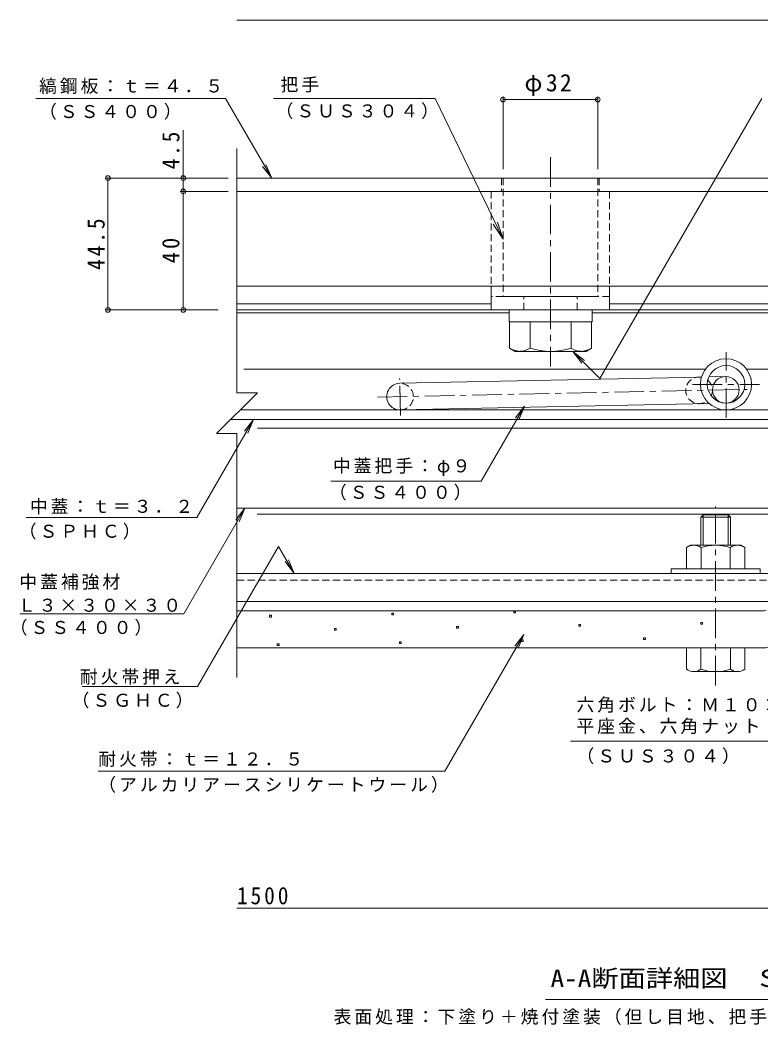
# Model space of a CAD drawing. Units: millimetres on the paper, enlarged 10 times, with parts at other scales. Extents: x -2635 to 2730, y -1962 to 1900.
# Drawn here: x -2623 to -1373, y -1697 to 0 of the extents above; entities that cross this region are included whole.
import ezdxf
from ezdxf.enums import TextEntityAlignment as Align

# ---------------------------------------------------------------- set-up
doc = ezdxf.new("R2010")
doc.units = ezdxf.units.MM
doc.header["$LTSCALE"] = 10
doc.header["$PDMODE"] = 32
doc.header["$PDSIZE"] = 8
doc.linetypes.add('CHAIN1', pattern=[8, 5, -1, 1, -1])
doc.linetypes.add('DASHED1', pattern=[1.8, 1.2, -0.6])
for name, color, linetype, lineweight in [('D-2', 3, 'Continuous', 9), ('D-4', 4, 'Continuous', 9), ('D-5', 7, 'Continuous', 9), ('D-6', 6, 'Continuous', 9), ('D-7', 5, 'Continuous', 5), ('D-8', 5, 'Continuous', 5), ('D-A', 3, 'Continuous', 9), ('D-B', 2, 'Continuous', 9), ('D-C', 5, 'Continuous', 5), ('D-F', 7, 'Continuous', 9)]:
    doc.layers.add(name, color=color, linetype=linetype, lineweight=lineweight)
doc.styles.add('ＭＳ ゴシック', font='')
doc.styles.get('ＭＳ ゴシック').set_extended_font_data('MS Gothic')

msp = doc.modelspace()

# ---------------------------------------------------------------- linework, layer by layer
at = {"layer": 'D-2'}
for p, q in [((-659.2, -267.22), (-2257.37, -267.22)), ((-2257.37, -289.72), (-659.2, -289.72))]:
    msp.add_line(p, q, dxfattribs=at)
at = {"layer": 'D-2', "linetype": 'DASHED1'}
for p, q in [((-1810.7, -267.22), (-1810.7, -289.72)), ((-1645.7, -267.22), (-1645.7, -289.72))]:
    msp.add_line(p, q, dxfattribs=at)
at = {"layer": 'D-2', "linetype": 'CHAIN1'}
for p, q in [((-1431.7, -672.21), (-1431.7, -561.23)), ((-1488.44, -615.47), (-1374.96, -615.47))]:
    msp.add_line(p, q, dxfattribs=at)
at = {"layer": 'D-2'}
for radius in [43.25, 31.75]:
    msp.add_circle((-1431.7, -615.47), radius, dxfattribs=at)
at = {"layer": 'D-4'}
for p, q in [((-1199.26, -982.08), (-2257.37, -982.08)), ((-2257.37, -998.22), (-1377.54, -998.22)), ((-1374.67, -1060.72), (-2257.37, -1060.72))]:
    msp.add_line(p, q, dxfattribs=at)
at = {"layer": 'D-4', "color": 2}
for points in [[(-1789.97, -1001.49), (-1789.97, -998.49), (-1786.97, -998.49), (-1786.97, -1001.49)], [(-2202.22, -1008.42), (-2202.22, -1005.42), (-2199.22, -1005.42), (-2199.22, -1008.42)], [(-1996.09, -1004.96), (-1996.09, -1001.95), (-1993.09, -1001.95), (-1993.09, -1004.96)], [(-1474.31, -1020.43), (-1474.31, -1017.43), (-1471.31, -1017.43), (-1471.31, -1020.43)], [(-2092.68, -1030.84), (-2092.68, -1027.84), (-2089.68, -1027.84), (-2089.68, -1030.84)], [(-1886.56, -1027.37), (-1886.56, -1024.37), (-1883.56, -1024.37), (-1883.56, -1027.37)], [(-1680.43, -1023.9), (-1680.43, -1020.9), (-1677.43, -1020.9), (-1677.43, -1023.9)], [(-1983.15, -1053.25), (-1983.15, -1050.25), (-1980.15, -1050.25), (-1980.15, -1053.25)], [(-1777.02, -1049.78), (-1777.02, -1046.78), (-1774.02, -1046.78), (-1774.02, -1049.78)], [(-1570.9, -1046.32), (-1570.9, -1043.32), (-1567.9, -1043.32), (-1567.9, -1046.32)], [(-2189.28, -1056.72), (-2189.28, -1053.72), (-2186.28, -1053.72), (-2186.28, -1056.72)]]:
    msp.add_lwpolyline(points, close=True, dxfattribs=at)
at = {"layer": 'D-4'}
for centre, end in [((-1377.54, -848.22), 275.2529), ((-1374.67, -910.72), 275.24643)]:
    msp.add_arc(centre, 150, 270, end, dxfattribs=at)
at = {"layer": 'D-5'}
for p, q in [((-2596.78, -132.47), (-2276.96, -132.47)), ((-2198.75, -267.22), (-2276.96, -132.47)), ((-1922.54, -132.47), (-2195.79, -132.47)), ((-1922.54, -132.47), (-1808.2, -370.04)), ((-1644.57, -605.5), (-1371.47, -132.47)), ((-2198.75, -267.22), (-2214.01, -247.42)), ((-2198.75, -267.22), (-2208.37, -244.14)), ((-1808.2, -370.04), (-1824.63, -344.94)), ((-1808.2, -370.04), (-1817.57, -341.54)), ((-1690.35, -559.72), (-1670.52, -574.94)), ((-1690.35, -559.72), (-1675.13, -579.55)), ((-1644.57, -605.5), (-1690.35, -559.72)), ((-1771.69, -652.07), (-1786.95, -671.87)), ((-2229.46, -674.72), (-2244.68, -694.56)), ((-2243.9, -824.73), (-2259.12, -844.56)), ((-2160.97, -934.72), (-2170.54, -911.63)), ((-2623.46, -1003.15), (-2346.91, -1003.15)), ((-1906.19, -1268.75), (-1772.87, -1037.82)), ((-1772.87, -1037.82), (-1788.09, -1057.66)), ((-1772.87, -1037.82), (-1782.43, -1060.92)), ((-2518.9, -1126.02), (-2323.75, -1126.02)), ((-1694.3, -1218.11), (-1259.96, -1218.11)), ((-1161.7, -1654.55), (-1736.7, -1654.55))]:
    msp.add_line(p, q, dxfattribs=at)
for points in [[(-2099.08, -778.99), (-1845.35, -778.99), (-1771.69, -652.07), (-1781.31, -675.15)], [(-2613.43, -840.55), (-2325.2, -840.55), (-2229.46, -674.72), (-2239.03, -697.82)], [(-2346.91, -1003.15), (-2243.9, -824.73), (-2253.47, -847.82)], [(-2323.75, -1126.02), (-2187.14, -889.4), (-2160.97, -934.72), (-2176.19, -914.89)]]:
    msp.add_lwpolyline(points, dxfattribs=at)
at = {"layer": 'D-6'}
for p, q in [((-1828.2, -489.72), (-2257.37, -489.72)), ((-639.2, -489.72), (-1628.2, -489.72)), ((-1797.95, -494.72), (-2257.37, -494.72)), ((-639.2, -494.72), (-1657.95, -494.72)), ((-2245.61, -589.72), (-1466.45, -589.72)), ((-1396.95, -589.72), (-806.7, -589.72)), ((-1982.52, -613.73), (-1473.27, -603.08)), ((-1460.82, -602.82), (-1432.64, -602.23)), ((-1460.41, -647.82), (-1981.58, -658.72))]:
    msp.add_line(p, q, dxfattribs=at)
at = {"layer": 'D-6', "linetype": 'CHAIN1'}
for p, q in [((-1981.38, -668.07), (-1982.69, -605.49)), ((-2020.12, -637.02), (-1395.88, -623.97))]:
    msp.add_line(p, q, dxfattribs=at)
at = {"layer": 'D-6', "color": 134, "lineweight": 5}
msp.add_line((-964.2, -834.72), (-2223.4, -834.72), dxfattribs=at)
at = {"layer": 'D-6'}
msp.add_circle((-1432.17, -624.73), 22.5, dxfattribs=at)
msp.add_arc((-1982.05, -636.23), 22.5, 91.19794, 271.19794, dxfattribs=at)
at = {"layer": 'D-6', "linetype": 'DASHED1'}
msp.add_arc((-1982.05, -636.23), 22.5, 271.19794, 91.19794, dxfattribs=at)
at = {"layer": 'D-7', "linetype": 'DASHED1'}
for p, q in [((-1828.2, -289.72), (-1828.2, -449.72)), ((-1628.2, -289.72), (-1628.2, -449.72)), ((-1628.2, -467.22), (-1828.2, -467.22)), ((-1773.2, -489.72), (-1773.2, -467.22)), ((-1683.2, -489.72), (-1683.2, -467.22))]:
    msp.add_line(p, q, dxfattribs=at)
at = {"layer": 'D-7'}
for p, q in [((-1828.2, -449.72), (-1828.2, -489.72)), ((-1628.2, -449.72), (-1628.2, -489.72)), ((-1628.2, -489.72), (-1828.2, -489.72)), ((-1470.14, -835.72), (-1474.2, -839.78)), ((-1474.2, -839.78), (-1424.2, -839.78)), ((-1474.2, -839.78), (-1474.2, -863.22)), ((-1474.2, -839.78), (-1474.2, -887.22)), ((-1470.14, -835.72), (-1428.26, -835.72)), ((-1470.14, -887.22), (-1470.14, -835.72)), ((-1428.26, -835.72), (-1424.2, -839.78)), ((-1428.26, -887.22), (-1428.26, -835.72)), ((-1424.2, -887.22), (-1424.2, -839.78)), ((-1498.2, -1060.72), (-1400.2, -1060.72)), ((-1498.2, -1096.25), (-1498.2, -1060.72)), ((-1474.2, -1096.25), (-1474.2, -1060.72)), ((-1424.2, -1096.25), (-1424.2, -1060.72)), ((-1400.2, -1096.25), (-1400.2, -1060.72)), ((-1412.2, -1100.72), (-1486.2, -1100.72))]:
    msp.add_line(p, q, dxfattribs=at)
at = {"layer": 'D-7', "linetype": 'CHAIN1'}
msp.add_line((-1449.2, -1124.21), (-1449.2, -821.78), dxfattribs=at)
at = {"layer": 'D-7', "color": 134}
for p, q in [((-1524.2, -927.22), (-1524.2, -934.72)), ((-1374.2, -927.22), (-1524.2, -927.22)), ((-1374.2, -927.22), (-1374.2, -934.72)), ((-1374.2, -934.72), (-1524.2, -934.72))]:
    msp.add_line(p, q, dxfattribs=at)
at = {"layer": 'D-7'}
for centre, radius, start, end in [((-1486.2, -1082.39), 18.33, 229.1022, 310.89809), ((-1449.2, -1028.65), 72.08, 249.70546, 290.29454), ((-1412.2, -1082.39), 18.33, 229.10191, 310.8978)]:
    msp.add_arc(centre, radius, start, end, dxfattribs=at)
at = {"layer": 'D-8'}
for p, q in [((-2257.37, -289.72), (-709.2, -289.72)), ((-1828.2, -479.72), (-2257.37, -479.72)), ((-909.2, -479.72), (-1628.2, -479.72))]:
    msp.add_line(p, q, dxfattribs=at)
at = {"layer": 'D-A'}
for p, q in [((-713.7, -658.72), (-2252.12, -658.72)), ((-713.7, -674.72), (-2268.12, -674.72))]:
    msp.add_line(p, q, dxfattribs=at)
at = {"layer": 'D-B', "color": 4}
for p, q in [((-2257.37, -289.72), (-734.2, -289.72)), ((-734.2, -449.72), (-2257.37, -449.72))]:
    msp.add_line(p, q, dxfattribs=at)
at = {"layer": 'D-B', "color": 6}
for p, q in [((-1034.2, -689.72), (-2222.92, -689.72)), ((-999.2, -824.73), (-2257.37, -824.73))]:
    msp.add_line(p, q, dxfattribs=at)
at = {"layer": 'D-B'}
for p, q in [((-1491.7, -887.22), (-1406.7, -887.22)), ((-1473.74, -891.02), (-1473.74, -927.22)), ((-1424.66, -891.02), (-1424.66, -927.22)), ((-1400.13, -891.02), (-1406.7, -887.22)), ((-1400.13, -891.02), (-1400.13, -927.22))]:
    msp.add_line(p, q, dxfattribs=at)
at = {"layer": 'D-B', "color": 7}
msp.add_line((-2257.37, -934.72), (-1175.26, -934.72), dxfattribs=at)
at = {"layer": 'D-B', "color": 7, "linetype": 'DASHED1'}
msp.add_line((-2257.37, -946.22), (-1175.26, -946.22), dxfattribs=at)
at = {"layer": 'D-B'}
msp.add_lwpolyline([(-1491.7, -887.22), (-1498.28, -891.02), (-1498.28, -927.22), (-1400.13, -927.22)], dxfattribs=at)
for centre, radius, start, end in [((-1483.79, -916.1), 28.97, 94.3844, 120.00002), ((-1486.77, -911.42), 24.21, 57.42751, 88.18785), ((-1449.2, -968.43), 81.2, 72.4119, 107.58812), ((-1411.63, -911.42), 24.21, 91.81216, 122.57251), ((-1414.61, -916.1), 28.97, 60, 85.61562)]:
    msp.add_arc(centre, radius, start, end, dxfattribs=at)
at = {"layer": 'D-C', "color": 2, "linetype": 'CHAIN1', "lineweight": 9}
msp.add_line((-1727.95, -232.04), (-1727.95, -585.35), dxfattribs=at)
at = {"layer": 'D-C', "color": 2, "linetype": 'DASHED1', "lineweight": 9}
for p, q in [((-1807.95, -267.22), (-1807.95, -467.22)), ((-1647.95, -267.22), (-1807.95, -267.22)), ((-1647.95, -267.22), (-1647.95, -467.22)), ((-1807.95, -467.22), (-1647.95, -467.22))]:
    msp.add_line(p, q, dxfattribs=at)
at = {"layer": 'D-C', "color": 134}
for p, q in [((-1797.95, -489.72), (-1657.95, -489.72)), ((-1657.95, -489.72), (-1657.95, -509.72))]:
    msp.add_line(p, q, dxfattribs=at)
at = {"layer": 'D-C', "linetype": 'DASHED1'}
msp.add_line((-1658.67, -509.72), (-1797.24, -509.72), dxfattribs=at)
at = {"layer": 'D-C'}
for p, q in [((-1797.24, -509.72), (-1797.24, -554.36)), ((-1762.6, -554.36), (-1762.6, -509.72)), ((-1693.31, -554.36), (-1693.31, -509.72)), ((-1658.67, -554.36), (-1658.67, -509.72)), ((-1787.95, -559.72), (-1797.24, -554.36)), ((-1787.95, -559.72), (-1667.95, -559.72)), ((-1667.95, -559.72), (-1658.67, -554.36))]:
    msp.add_line(p, q, dxfattribs=at)
at = {"layer": 'D-C', "color": 134}
msp.add_lwpolyline([(-1797.95, -489.72), (-1797.95, -509.72), (-1657.95, -509.72)], dxfattribs=at)
at = {"layer": 'D-C'}
for centre, radius, start, end in [((-1776.79, -518.95), 40.89, 240, 265.61574), ((-1781, -525.55), 34.18, 271.81354, 302.57069), ((-1727.95, -445.08), 114.64, 252.41203, 287.58795), ((-1674.91, -525.55), 34.18, 237.42929, 268.18645), ((-1679.12, -518.95), 40.89, 274.38425, 299.99998)]:
    msp.add_arc(centre, radius, start, end, dxfattribs=at)
at = {"layer": 'D-C', "color": 4, "linetype": 'DASHED1', "lineweight": 9}
for start, end in [(80.02124, 305.26021), (335.39008, 49.89137)]:
    msp.add_arc((-1477.16, -625.67), 22.5, start, end, dxfattribs=at)
at = {"layer": 'D-F'}
for p, q in [((-594.2, -0.29), (-2257.37, -0.29)), ((-1808.2, -252.22), (-1808.2, -129.6)), ((-1808.2, -134.6), (-1648.2, -134.6)), ((-1648.2, -252.22), (-1648.2, -129.6)), ((-2348.07, -267.22), (-2348.07, -186.21)), ((-2257.37, -217.22), (-2257.37, -629.56)), ((-2272.37, -267.22), (-2478.31, -267.22)), ((-2475.31, -489.72), (-2475.31, -267.22)), ((-2348.07, -289.72), (-2348.07, -267.22)), ((-2272.37, -289.72), (-2353.07, -289.72)), ((-2348.07, -489.72), (-2348.07, -289.72)), ((-2478.31, -489.72), (-2289.36, -489.72)), ((-2257.37, -698.38), (-2291.77, -698.38)), ((-2257.37, -698.38), (-2257.37, -1110.72)), ((-2491.43, -1268.75), (-1906.19, -1268.75)), ((-1199.21, -1500.07), (-2257.37, -1500.07))]:
    msp.add_line(p, q, dxfattribs=at)
msp.add_lwpolyline([(-2257.37, -629.56), (-2222.96, -629.56), (-2291.77, -698.38)], dxfattribs=at)
for p in [(-1808.2, -134.6), (-1648.2, -134.6), (-2475.31, -267.22), (-2348.07, -267.22), (-2348.07, -289.72), (-2475.31, -489.72), (-2348.07, -489.72)]:
    msp.add_point(p, dxfattribs=at)

# ---------------------------------------------------------------- texts
at = {"layer": 'D-5', "color": 2, "style": 'ＭＳ ゴシック', "width": 1.15}
msp.add_text('A-A断面詳細図\u3000Ｓ＝１：２', height=29.33, dxfattribs=at).set_placement((-1727.95, -1642.05), align=Align.BOTTOM_LEFT)
at = {"layer": 'D-5', "char_height": 21.99, "attachment_point": 7, "style": 'ＭＳ ゴシック'}
for s, insert in [('\\T1.17;縞鋼板：ｔ＝４．５', (-2591.44, -124.92)), ('\\T1.17;把手', (-2183.7, -122.63)), ('\\T1.17;（ＳＳ４００）', (-2591.44, -168.59)), ('\\T1.17;（ＳＵＳ３０４）', (-2192.11, -167.54)), ('\\T1.17;中蓋把手：φ９', (-2095.36, -770.1)), ('\\T1.17;（ＳＳ４００）', (-2102.01, -811.64)), ('\\T1.17;中蓋：ｔ＝３．２', (-2607, -834.85)), ('\\T1.17;（ＳＰＨＣ）', (-2625.67, -877.41)), ('\\T1.17;中蓋補強材', (-2624.75, -962.65)), ('\\T1.17;Ｌ３×３０×３０', (-2627.09, -999.84)), ('\\T1.17;（ＳＳ４００）', (-2640.94, -1039.97)), ('\\T1.17;耐火帯押え', (-2522.53, -1122.71)), ('\\T1.17;（ＳＧＨＣ）', (-2536.38, -1162.85)), ('\\T1.17;六角ボルト：Ｍ１０×４５', (-1684.16, -1170.11)), ('\\T1.17;平座金、六角ナット', (-1684.16, -1206.09)), ('\\T1.17;耐火帯：ｔ＝１２．５', (-2491.43, -1261.63)), ('\\T1.17;（ＳＵＳ３０４）', (-1684.16, -1256.91)), ('\\T1.17;（アルカリアースシリケートウール）', (-2491.43, -1305.43)), ('\\T1.17;表面処理：下塗り＋焼付塗装（但し目地、把手、パッキン、クッション材を除く）', (-2094.2, -1697.3))]:
    msp.add_mtext(s, dxfattribs=dict(at, insert=insert))
at = {"layer": 'D-F', "color": 2, "char_height": 29.33, "attachment_point": 7, "style": 'ＭＳ ゴシック'}
for s, insert in [('\\T1.19;φ32', (-1771.95, -128.6)), ('\\T1.28;\\W0.9;1500', (-2257.37, -1494.07))]:
    msp.add_mtext(s, dxfattribs=dict(at, insert=insert))
at = {"layer": 'D-F', "color": 2, "char_height": 29.33, "attachment_point": 7, "rotation": 90, "style": 'ＭＳ ゴシック'}
for s, insert in [('\\T1.27;\\W0.9;4.5', (-2354.07, -252.3)), ('\\T1.28;\\W0.9;44.5', (-2480.31, -422.22)), ('\\T1.27;\\W0.95;40', (-2354.07, -410.97))]:
    msp.add_mtext(s, dxfattribs=dict(at, insert=insert))

doc.saveas('drawing.dxf')
